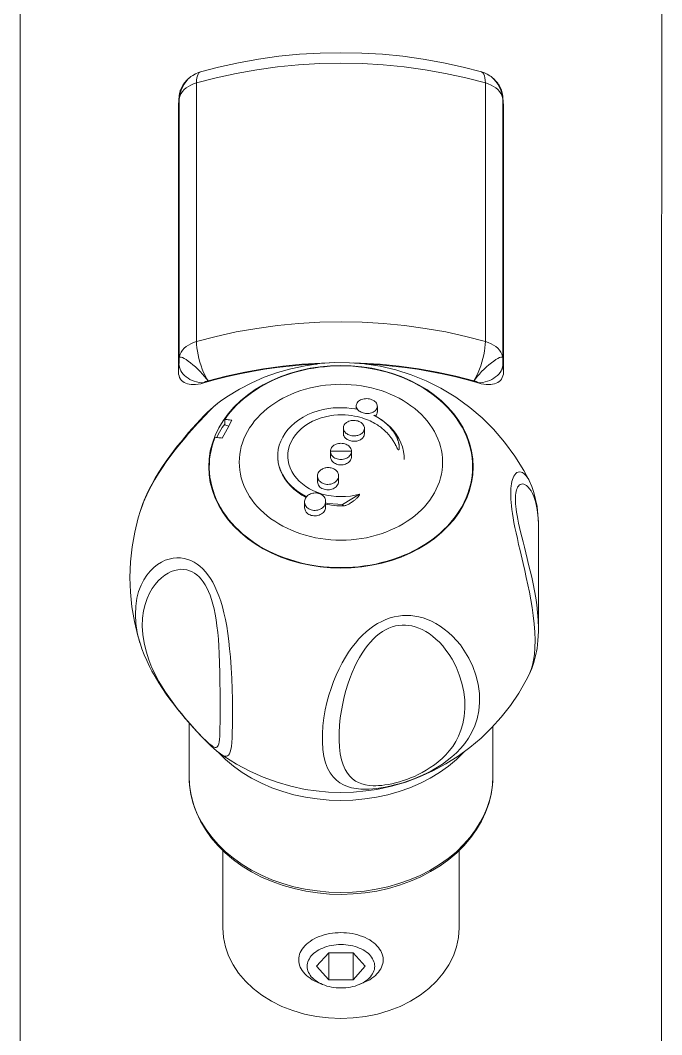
# Model space of a CAD drawing. Header units: centimetres. Extents: x 118932 to 154602, y -32682 to -23521.
# Drawn here: x 129671.84 to 129679.43, y -27678.55 to -27666.54 of the extents above; entities that cross this region are included whole.
import ezdxf

# ---------------------------------------------------------------- set-up
doc = ezdxf.new("R2010")
doc.units = ezdxf.units.CM
doc.header["$LTSCALE"] = 50
doc.header["$MEASUREMENT"] = 0
doc.layers.add('GEN_02_TF_Mobilya', color=7, linetype='Continuous', lineweight=5, true_color=0x745e3d)

# ---------------------------------------------------------------- blocks, each defined once
blk = doc.blocks.new('spor aletleri 3')
at = {"layer": 'GEN_02_TF_Mobilya'}
for p, q in [((0.978, -53.733), (0.979, -53.743)), ((-1.57, -57.994), (-1.57, -57.978)), ((-2.498, -58.225), (-2.5, -58.169)), ((0.619, -58.169), (0.617, -58.224)), ((-0.921, -58.551), (-0.72, -58.429)), ((-2.74, -61.768), (-2.74, -61.138)), ((-0.796, -63.861), (-1.085, -63.861))]:
    blk.add_line(p, q, dxfattribs=at)
at = {"layer": 'GEN_02_TF_Mobilya', "flags": 128}
for points in [[(-4.74, -74.269), (-4.739, -35.954)], [(2.859, -35.954), (2.858, -74.269)], [(-2.722, -53.488), (-2.75, -53.512), (-2.775, -53.541), (-2.798, -53.573), (-2.818, -53.608), (-2.834, -53.644), (-2.847, -53.682), (-2.855, -53.72), (-2.858, -53.757), (-2.855, -53.732), (-2.847, -53.708), (-2.835, -53.684), (-2.819, -53.661), (-2.799, -53.639), (-2.775, -53.619), (-2.748, -53.601), (-2.718, -53.585), (-2.686, -53.571), (-2.651, -53.56), (-2.65, -53.527), (-2.646, -53.499), (-2.641, -53.475), (-2.633, -53.455), (-2.623, -53.44), (-2.611, -53.431), (-2.605, -53.429), (-2.39, -53.372), (-2.156, -53.32), (-1.918, -53.277), (-1.676, -53.244), (-1.433, -53.22), (-1.187, -53.205), (-0.941, -53.201), (-0.695, -53.205), (-0.45, -53.22), (-0.206, -53.244), (0.035, -53.277), (0.274, -53.32), (0.508, -53.372), (0.724, -53.429), (0.759, -53.441), (0.792, -53.456), (0.823, -53.475), (0.837, -53.485), (0.838, -53.485), (0.842, -53.488), (0.849, -53.495), (0.857, -53.501), (0.865, -53.508), (0.873, -53.515), (0.881, -53.522), (0.888, -53.53), (0.896, -53.538), (0.903, -53.546), (0.909, -53.554), (0.916, -53.562), (0.922, -53.57), (0.927, -53.578), (0.933, -53.587), (0.937, -53.595), (0.942, -53.603), (0.946, -53.611), (0.95, -53.619), (0.954, -53.627), (0.957, -53.635), (0.96, -53.643), (0.963, -53.65), (0.965, -53.658), (0.967, -53.665), (0.969, -53.673), (0.971, -53.68), (0.973, -53.687), (0.974, -53.695), (0.975, -53.702), (0.976, -53.708), (0.977, -53.715), (0.977, -53.722), (0.978, -53.728), (0.978, -53.733), (0.984, -53.829), (0.984, -53.839), (0.979, -53.743), (0.978, -53.74), (0.978, -53.739), (0.978, -53.738), (0.978, -53.739), (0.978, -53.74), (0.978, -53.742), (0.978, -53.744), (0.978, -53.747), (0.977, -53.757), (0.977, -56.82), (0.978, -56.86), (0.978, -56.87), (0.978, -56.875), (0.978, -56.879), (0.979, -56.883), (0.977, -56.905), (0.973, -56.926), (0.966, -56.948), (0.956, -56.968), (0.944, -56.988), (0.929, -57.007), (0.912, -57.025), (0.892, -57.041), (0.871, -57.057), (0.848, -57.07), (0.823, -57.082), (0.797, -57.092), (0.769, -57.1), (0.741, -57.107), (0.713, -57.111), (0.684, -57.113), (0.544, -57.073), (0.403, -57.037), (0.259, -57.005), (0.114, -56.976), (-0.033, -56.951), (-0.182, -56.93), (-0.332, -56.913), (-0.483, -56.899), (-0.635, -56.89), (-0.646, -56.889)], [(0.724, -53.429), (0.73, -53.431), (0.742, -53.44), (0.752, -53.455), (0.76, -53.474), (0.765, -53.499), (0.769, -53.527), (0.77, -53.56), (0.537, -53.498), (0.299, -53.446), (0.056, -53.403), (-0.19, -53.369), (-0.439, -53.345), (-0.689, -53.33), (-0.941, -53.326), (-1.192, -53.33), (-1.443, -53.345), (-1.692, -53.369), (-1.938, -53.403), (-2.18, -53.446), (-2.418, -53.498), (-2.651, -53.56), (-2.651, -56.623), (-2.65, -56.658), (-2.646, -56.697), (-2.641, -56.738), (-2.633, -56.78), (-2.623, -56.823), (-2.611, -56.866), (-2.598, -56.908), (-2.583, -56.95), (-2.567, -56.989), (-2.55, -57.025), (-2.532, -57.059), (-2.514, -57.088), (-2.533, -57.062), (-2.555, -57.035), (-2.58, -57.007), (-2.607, -56.978), (-2.635, -56.95), (-2.664, -56.923), (-2.694, -56.897), (-2.722, -56.874), (-2.75, -56.853), (-2.775, -56.836), (-2.798, -56.823), (-2.818, -56.813), (-2.834, -56.809), (-2.847, -56.808), (-2.855, -56.812), (-2.858, -56.82)], [(-2.605, -53.429), (-2.627, -53.436), (-2.663, -53.451), (-2.697, -53.47), (-2.718, -53.485), (-2.718, -53.485), (-2.723, -53.488), (-2.731, -53.495), (-2.739, -53.501), (-2.746, -53.508), (-2.754, -53.515), (-2.762, -53.522), (-2.769, -53.53), (-2.777, -53.538), (-2.784, -53.546), (-2.79, -53.554), (-2.797, -53.562), (-2.803, -53.57), (-2.808, -53.579), (-2.814, -53.587), (-2.818, -53.595), (-2.823, -53.603), (-2.827, -53.611), (-2.831, -53.619), (-2.835, -53.627), (-2.838, -53.635), (-2.841, -53.643), (-2.844, -53.65), (-2.846, -53.658), (-2.848, -53.665), (-2.85, -53.673), (-2.852, -53.68), (-2.854, -53.687), (-2.855, -53.694), (-2.856, -53.701), (-2.857, -53.708), (-2.858, -53.715), (-2.858, -53.722), (-2.859, -53.728), (-2.859, -53.733), (-2.86, -53.743), (-2.865, -53.839)], [(0.841, -53.488), (0.869, -53.513), (0.894, -53.541), (0.917, -53.573), (0.937, -53.608), (0.953, -53.645), (0.966, -53.682), (0.974, -53.72), (0.977, -53.757), (0.974, -53.732), (0.966, -53.708), (0.954, -53.684), (0.938, -53.661), (0.918, -53.639), (0.894, -53.619), (0.867, -53.601), (0.837, -53.585), (0.805, -53.571), (0.77, -53.56), (0.77, -56.623), (0.538, -56.561), (0.3, -56.509), (0.058, -56.466), (-0.189, -56.432), (-0.438, -56.408), (-0.688, -56.393), (-0.94, -56.389), (-1.192, -56.393), (-1.442, -56.408), (-1.691, -56.432), (-1.937, -56.466), (-2.18, -56.509), (-2.418, -56.561), (-2.651, -56.623), (-2.686, -56.634), (-2.718, -56.648), (-2.748, -56.664), (-2.775, -56.682), (-2.799, -56.702), (-2.819, -56.724), (-2.835, -56.747), (-2.847, -56.771), (-2.855, -56.795), (-2.858, -56.82)], [(-1.228, -56.889), (-1.246, -56.89), (-1.398, -56.899), (-1.549, -56.913), (-1.699, -56.93), (-1.848, -56.951), (-1.995, -56.976), (-2.14, -57.005), (-2.284, -57.037), (-2.426, -57.073), (-2.565, -57.113), (-2.6, -57.122), (-2.632, -57.128), (-2.662, -57.131), (-2.689, -57.132), (-2.714, -57.13), (-2.737, -57.127), (-2.758, -57.122), (-2.778, -57.115), (-2.797, -57.107), (-2.814, -57.096), (-2.829, -57.082), (-2.842, -57.067), (-2.852, -57.049), (-2.859, -57.029), (-2.864, -57.009), (-2.865, -56.988), (-2.865, -53.839), (-2.865, -53.829), (-2.859, -53.733)], [(-2.865, -56.988), (-2.86, -56.883), (-2.859, -56.879), (-2.859, -56.875), (-2.859, -56.87), (-2.859, -56.865), (-2.859, -56.854), (-2.858, -56.82), (-2.858, -53.757), (-2.859, -53.744), (-2.859, -53.742), (-2.859, -53.74), (-2.859, -53.739), (-2.859, -53.738), (-2.859, -53.739), (-2.859, -53.74), (-2.86, -53.743)], [(0.984, -53.839), (0.984, -56.988), (0.979, -56.883)], [(-3.18, -60.525), (-3.143, -60.591), (-3.099, -60.664), (-3.055, -60.732), (-3.011, -60.797), (-2.966, -60.859), (-2.922, -60.918), (-2.877, -60.975), (-2.831, -61.031), (-2.785, -61.086), (-2.739, -61.139), (-2.691, -61.193), (-2.644, -61.244), (-2.599, -61.293), (-2.556, -61.337), (-2.517, -61.376), (-2.481, -61.411), (-2.447, -61.442), (-2.415, -61.469), (-2.382, -61.495), (-2.369, -61.504), (-2.369, -61.504), (-2.327, -61.533), (-2.177, -61.628), (-2.021, -61.711), (-1.861, -61.783), (-1.698, -61.842), (-1.533, -61.89), (-1.366, -61.926), (-1.236, -61.945), (-1.089, -61.958), (-0.941, -61.963), (-0.792, -61.958), (-0.645, -61.945), (-0.515, -61.926), (-0.341, -61.888), (-0.172, -61.839), (-0.009, -61.778), (0.149, -61.707), (0.302, -61.625), (0.449, -61.532), (0.588, -61.43), (0.719, -61.318), (0.843, -61.198), (0.959, -61.069), (1.067, -60.931), (1.166, -60.785), (1.255, -60.631), (1.288, -60.567), (1.298, -60.547), (1.314, -60.505), (1.328, -60.455), (1.341, -60.396), (1.351, -60.328), (1.357, -60.25), (1.359, -60.16), (1.356, -60.063), (1.349, -59.966), (1.338, -59.868), (1.325, -59.774), (1.309, -59.681), (1.292, -59.591), (1.274, -59.502), (1.255, -59.416), (1.236, -59.332), (1.218, -59.252), (1.181, -59.098), (1.164, -59.026), (1.149, -58.955), (1.134, -58.889), (1.121, -58.826), (1.109, -58.767), (1.099, -58.712), (1.091, -58.66), (1.084, -58.613), (1.079, -58.568), (1.075, -58.527), (1.072, -58.489), (1.07, -58.454), (1.07, -58.421), (1.07, -58.39), (1.072, -58.361), (1.074, -58.333), (1.078, -58.306), (1.083, -58.281), (1.09, -58.257), (1.098, -58.236), (1.107, -58.216), (1.118, -58.199), (1.13, -58.185), (1.144, -58.175), (1.16, -58.168), (1.176, -58.166), (1.193, -58.168), (1.211, -58.175), (1.229, -58.187), (1.247, -58.205), (1.266, -58.228), (1.284, -58.258), (1.288, -58.267), (1.227, -58.151), (1.119, -57.978), (0.998, -57.812), (0.866, -57.659), (0.732, -57.527), (0.588, -57.405), (0.419, -57.282), (0.241, -57.174), (0.067, -57.088), (-0.108, -57.017), (-0.292, -56.959), (-0.477, -56.915), (-0.66, -56.887), (-0.841, -56.873), (-1.017, -56.872), (-1.191, -56.884), (-1.365, -56.908), (-1.534, -56.944), (-1.694, -56.99), (-1.849, -57.046), (-1.998, -57.111), (-2.144, -57.187), (-2.294, -57.278), (-2.369, -57.329), (-2.369, -57.329)], [(-1.081, -56.876), (-1.171, -56.878), (-1.402, -56.891), (-1.631, -56.913), (-1.857, -56.944), (-2.08, -56.984), (-2.299, -57.032), (-2.513, -57.088), (-2.519, -57.089), (-2.524, -57.091), (-2.53, -57.093), (-2.536, -57.094), (-2.541, -57.096), (-2.546, -57.097), (-2.551, -57.099), (-2.556, -57.102), (-2.559, -57.104), (-2.562, -57.107), (-2.564, -57.109), (-2.565, -57.113), (-2.594, -57.111), (-2.622, -57.107), (-2.651, -57.1), (-2.678, -57.092), (-2.704, -57.082), (-2.729, -57.07), (-2.752, -57.057), (-2.773, -57.041), (-2.793, -57.025), (-2.81, -57.007), (-2.825, -56.988), (-2.837, -56.968), (-2.847, -56.948), (-2.854, -56.926), (-2.858, -56.905), (-2.86, -56.883)], [(0.619, -58.105), (0.617, -58.051), (0.613, -57.998), (0.605, -57.945), (0.594, -57.892), (0.58, -57.839), (0.563, -57.787), (0.543, -57.736), (0.52, -57.685), (0.494, -57.635), (0.465, -57.587), (0.433, -57.539), (0.398, -57.492), (0.361, -57.447), (0.321, -57.403), (0.279, -57.36), (0.234, -57.319), (0.187, -57.279), (0.137, -57.241), (0.086, -57.205), (0.032, -57.171), (-0.024, -57.138), (-0.081, -57.108), (-0.141, -57.079), (-0.201, -57.053), (-0.264, -57.029), (-0.328, -57.006), (-0.393, -56.986), (-0.459, -56.969), (-0.526, -56.953), (-0.593, -56.94), (-0.662, -56.929), (-0.731, -56.921), (-0.801, -56.915), (-0.871, -56.911), (-0.941, -56.91), (-1.005, -56.911), (-1.07, -56.914), (-1.135, -56.92), (-1.199, -56.927), (-1.263, -56.936), (-1.326, -56.947), (-1.388, -56.961), (-1.45, -56.976), (-1.511, -56.993), (-1.571, -57.012), (-1.63, -57.033), (-1.687, -57.056), (-1.744, -57.081), (-1.798, -57.107), (-1.852, -57.135), (-1.904, -57.165), (-1.954, -57.197), (-2.002, -57.23), (-2.049, -57.265), (-2.094, -57.301), (-2.136, -57.338), (-2.177, -57.377), (-2.215, -57.417), (-2.252, -57.458), (-2.286, -57.5), (-2.317, -57.544), (-2.303, -57.545), (-2.289, -57.547), (-2.275, -57.548), (-2.26, -57.55), (-2.246, -57.552), (-2.232, -57.554), (-2.251, -57.588), (-2.27, -57.623)], [(0.984, -56.988), (0.983, -57.009), (0.978, -57.029), (0.971, -57.049), (0.961, -57.067), (0.948, -57.082), (0.933, -57.096), (0.916, -57.107), (0.897, -57.116), (0.877, -57.122), (0.856, -57.127), (0.833, -57.131), (0.808, -57.132), (0.781, -57.131), (0.751, -57.128), (0.719, -57.122), (0.684, -57.113), (0.683, -57.11), (0.681, -57.107), (0.678, -57.104), (0.675, -57.102), (0.67, -57.099), (0.665, -57.098), (0.66, -57.096), (0.655, -57.094), (0.649, -57.093), (0.643, -57.091), (0.638, -57.089), (0.632, -57.088), (0.419, -57.032), (0.2, -56.984), (-0.023, -56.944), (-0.249, -56.914), (-0.478, -56.891), (-0.709, -56.878), (-0.796, -56.876)], [(-3.315, -58.625), (-3.297, -58.572), (-3.27, -58.501), (-3.24, -58.431), (-3.207, -58.363), (-3.178, -58.306), (-3.142, -58.241), (-3.099, -58.17), (-3.056, -58.103), (-3.012, -58.039), (-2.968, -57.978), (-2.924, -57.92), (-2.88, -57.863), (-2.835, -57.808), (-2.79, -57.754), (-2.745, -57.701), (-2.698, -57.649), (-2.652, -57.598), (-2.607, -57.549), (-2.564, -57.504), (-2.524, -57.464), (-2.486, -57.428), (-2.451, -57.395), (-2.417, -57.366), (-2.383, -57.34), (-2.369, -57.329), (-2.38, -57.338), (-2.403, -57.356), (-2.427, -57.377), (-2.453, -57.4), (-2.48, -57.427), (-2.508, -57.455), (-2.538, -57.486), (-2.57, -57.519), (-2.602, -57.553), (-2.635, -57.589), (-2.67, -57.627), (-2.707, -57.669), (-2.745, -57.713), (-2.787, -57.762), (-2.83, -57.813), (-2.874, -57.867), (-2.919, -57.924), (-2.964, -57.984), (-3.01, -58.047), (-3.056, -58.114), (-3.102, -58.184), (-3.147, -58.257), (-3.19, -58.334), (-3.241, -58.437), (-3.286, -58.542), (-3.315, -58.625), (-3.342, -58.711), (-3.383, -58.879), (-3.414, -59.054), (-3.433, -59.233), (-3.44, -59.417), (-3.434, -59.59), (-3.416, -59.764), (-3.387, -59.938), (-3.345, -60.109), (-3.315, -60.208), (-3.298, -60.261), (-3.271, -60.331), (-3.241, -60.4), (-3.209, -60.469), (-3.18, -60.525)], [(-1.689, -57.95), (-1.684, -57.901), (-1.672, -57.851), (-1.654, -57.801), (-1.631, -57.753), (-1.603, -57.707), (-1.569, -57.664), (-1.53, -57.623), (-1.487, -57.584), (-1.439, -57.548), (-1.387, -57.516), (-1.331, -57.488), (-1.272, -57.463), (-1.211, -57.443), (-1.15, -57.427), (-1.09, -57.416), (-1.031, -57.409), (-0.974, -57.406), (-0.92, -57.406), (-0.869, -57.409), (-0.821, -57.414), (-0.777, -57.421), (-0.759, -57.425), (-0.759, -57.383)], [(-0.534, -57.505), (-0.527, -57.499), (-0.521, -57.49), (-0.515, -57.48), (-0.512, -57.47), (-0.51, -57.46), (-0.509, -57.454), (-0.509, -57.39)], [(-2.317, -57.544), (-2.317, -57.608), (-2.27, -57.623), (-2.289, -57.658), (-2.308, -57.694), (-2.327, -57.73), (-2.346, -57.766), (-2.361, -57.764), (-2.375, -57.762), (-2.389, -57.761), (-2.404, -57.759), (-2.418, -57.757), (-2.432, -57.756), (-2.451, -57.807), (-2.467, -57.859), (-2.479, -57.911), (-2.489, -57.964), (-2.496, -58.016), (-2.499, -58.07), (-2.5, -58.105), (-2.5, -58.123), (-2.497, -58.176), (-2.492, -58.229), (-2.483, -58.281), (-2.471, -58.334), (-2.456, -58.386), (-2.439, -58.437), (-2.418, -58.488), (-2.394, -58.537), (-2.368, -58.587), (-2.338, -58.635), (-2.306, -58.682), (-2.272, -58.728), (-2.234, -58.772), (-2.194, -58.816), (-2.152, -58.858), (-2.107, -58.898), (-2.06, -58.937), (-2.01, -58.974), (-1.959, -59.01), (-1.905, -59.044), (-1.85, -59.076), (-1.793, -59.106), (-1.734, -59.134), (-1.673, -59.16), (-1.611, -59.184), (-1.548, -59.205), (-1.484, -59.225), (-1.418, -59.242), (-1.352, -59.257), (-1.284, -59.27), (-1.216, -59.281), (-1.148, -59.289), (-1.079, -59.295), (-1.01, -59.298), (-0.941, -59.3), (-0.871, -59.298), (-0.801, -59.295), (-0.731, -59.289), (-0.662, -59.28), (-0.594, -59.27), (-0.526, -59.257), (-0.459, -59.241), (-0.393, -59.224), (-0.328, -59.204), (-0.264, -59.181), (-0.202, -59.157), (-0.141, -59.131), (-0.081, -59.102), (-0.024, -59.072), (0.032, -59.039), (0.086, -59.005), (0.137, -58.969), (0.187, -58.931), (0.234, -58.891), (0.279, -58.85), (0.321, -58.807), (0.361, -58.763), (0.398, -58.718), (0.433, -58.671), (0.465, -58.623), (0.494, -58.575), (0.52, -58.525), (0.543, -58.474), (0.563, -58.423), (0.58, -58.371), (0.594, -58.318), (0.605, -58.265), (0.613, -58.212), (0.617, -58.159), (0.619, -58.105)], [(-0.191, -58.018), (-0.192, -57.977), (-0.2, -57.924), (-0.213, -57.871), (-0.231, -57.82), (-0.256, -57.77), (-0.285, -57.721), (-0.32, -57.675), (-0.359, -57.632), (-0.403, -57.592), (-0.452, -57.555), (-0.504, -57.521), (-0.551, -57.496), (-0.548, -57.497), (-0.524, -57.51), (-0.502, -57.522), (-0.482, -57.535), (-0.463, -57.548), (-0.446, -57.56), (-0.43, -57.572), (-0.415, -57.584), (-0.401, -57.596), (-0.389, -57.608), (-0.377, -57.619), (-0.367, -57.63), (-0.357, -57.64), (-0.348, -57.651), (-0.34, -57.661), (-0.332, -57.67), (-0.325, -57.68), (-0.319, -57.689), (-0.313, -57.697), (-0.307, -57.706), (-0.302, -57.714), (-0.297, -57.722), (-0.293, -57.729), (-0.289, -57.737), (-0.286, -57.744), (-0.282, -57.751), (-0.279, -57.757), (-0.276, -57.764), (-0.273, -57.77), (-0.271, -57.776), (-0.269, -57.782), (-0.267, -57.788), (-0.265, -57.793), (-0.263, -57.798), (-0.261, -57.803), (-0.26, -57.808), (-0.259, -57.812), (-0.258, -57.817), (-0.257, -57.821), (-0.256, -57.825), (-0.255, -57.829), (-0.254, -57.832), (-0.253, -57.836), (-0.253, -57.839), (-0.252, -57.842), (-0.252, -57.845), (-0.251, -57.848), (-0.251, -57.851), (-0.25, -57.853), (-0.25, -57.856), (-0.25, -57.858), (-0.25, -57.861), (-0.25, -57.863), (-0.249, -57.865), (-0.249, -57.867), (-0.249, -57.869), (-0.249, -57.871), (-0.249, -57.873), (-0.249, -57.875), (-0.249, -57.877), (-0.249, -57.879), (-0.249, -57.881), (-0.249, -57.883), (-0.249, -57.884), (-0.249, -57.886), (-0.249, -57.888), (-0.25, -57.889), (-0.25, -57.891), (-0.25, -57.892), (-0.25, -57.894), (-0.25, -57.895), (-0.251, -57.896), (-0.251, -57.897), (-0.251, -57.898), (-0.252, -57.899), (-0.252, -57.9), (-0.252, -57.901), (-0.253, -57.902), (-0.253, -57.903), (-0.254, -57.904), (-0.254, -57.904), (-0.255, -57.905), (-0.256, -57.906), (-0.257, -57.906), (-0.258, -57.906), (-0.259, -57.906), (-0.26, -57.905), (-0.261, -57.905), (-0.262, -57.904), (-0.262, -57.903), (-0.263, -57.902), (-0.264, -57.901), (-0.265, -57.9), (-0.266, -57.899), (-0.266, -57.898), (-0.267, -57.897), (-0.268, -57.896), (-0.269, -57.895), (-0.269, -57.893), (-0.27, -57.892), (-0.271, -57.891), (-0.272, -57.889), (-0.272, -57.888), (-0.273, -57.887), (-0.274, -57.885), (-0.275, -57.883), (-0.277, -57.88), (-0.278, -57.877), (-0.287, -57.859), (-0.291, -57.853), (-0.293, -57.848), (-0.296, -57.843), (-0.299, -57.837), (-0.302, -57.831), (-0.304, -57.828), (-0.305, -57.825), (-0.307, -57.822), (-0.309, -57.819), (-0.311, -57.815), (-0.313, -57.812), (-0.315, -57.808), (-0.317, -57.805), (-0.32, -57.801), (-0.322, -57.797), (-0.325, -57.793), (-0.327, -57.789), (-0.33, -57.785), (-0.333, -57.78), (-0.336, -57.776), (-0.339, -57.772), (-0.342, -57.767), (-0.345, -57.762), (-0.349, -57.758), (-0.353, -57.753), (-0.357, -57.748), (-0.361, -57.742), (-0.365, -57.737), (-0.37, -57.732), (-0.375, -57.726), (-0.38, -57.72), (-0.385, -57.714), (-0.391, -57.707), (-0.398, -57.701), (-0.404, -57.694), (-0.412, -57.686), (-0.42, -57.679), (-0.428, -57.671), (-0.437, -57.663), (-0.447, -57.655), (-0.458, -57.647), (-0.469, -57.638), (-0.481, -57.629), (-0.494, -57.62), (-0.508, -57.61), (-0.523, -57.601), (-0.539, -57.591), (-0.557, -57.582), (-0.575, -57.572), (-0.595, -57.563), (-0.616, -57.554), (-0.638, -57.545), (-0.662, -57.536), (-0.688, -57.527), (-0.716, -57.519), (-0.747, -57.511), (-0.779, -57.505), (-0.814, -57.499), (-0.851, -57.495), (-0.89, -57.492), (-0.933, -57.491), (-0.977, -57.492), (-1.024, -57.496), (-1.073, -57.503), (-1.124, -57.513), (-1.175, -57.527), (-1.227, -57.545), (-1.277, -57.567), (-1.325, -57.593), (-1.37, -57.622), (-1.411, -57.655), (-1.448, -57.69), (-1.48, -57.728), (-1.508, -57.767), (-1.531, -57.809), (-1.549, -57.852), (-1.562, -57.895), (-1.569, -57.94), (-1.57, -57.985), (-1.57, -57.994), (-1.567, -58.03), (-1.557, -58.074), (-1.543, -58.118), (-1.523, -58.16), (-1.498, -58.2), (-1.469, -58.239), (-1.434, -58.276), (-1.397, -58.309), (-1.357, -58.339), (-1.313, -58.366), (-1.266, -58.39), (-1.216, -58.41), (-1.164, -58.428), (-1.11, -58.441), (-1.055, -58.451), (-0.999, -58.457), (-0.942, -58.459), (-0.886, -58.457), (-0.829, -58.452), (-0.774, -58.442), (-0.72, -58.429), (-0.719, -58.431), (-0.719, -58.433), (-0.72, -58.436), (-0.721, -58.44), (-0.723, -58.443), (-0.725, -58.447), (-0.728, -58.451), (-0.732, -58.456), (-0.735, -58.46), (-0.739, -58.464), (-0.744, -58.469), (-0.749, -58.474), (-0.754, -58.478), (-0.759, -58.483), (-0.765, -58.488), (-0.771, -58.494), (-0.777, -58.499), (-0.784, -58.505), (-0.791, -58.51), (-0.799, -58.516), (-0.807, -58.522), (-0.816, -58.528), (-0.826, -58.534), (-0.836, -58.541), (-0.846, -58.547), (-0.857, -58.552), (-0.866, -58.557), (-0.876, -58.56), (-0.884, -58.563), (-0.892, -58.565), (-0.899, -58.566), (-0.902, -58.567), (-0.905, -58.567), (-0.911, -58.566), (-0.915, -58.564), (-0.918, -58.562), (-0.92, -58.559), (-0.921, -58.555), (-0.921, -58.551), (-0.979, -58.55), (-1.037, -58.546), (-1.094, -58.539), (-1.122, -58.533)], [(-2.411, -57.758), (-2.395, -57.723), (-2.346, -57.64), (-2.317, -57.599)], [(-0.912, -57.646), (-0.912, -57.711), (-0.912, -57.713), (-0.911, -57.723), (-0.909, -57.733), (-0.904, -57.743), (-0.899, -57.753), (-0.892, -57.761), (-0.884, -57.769), (-0.876, -57.776), (-0.866, -57.782), (-0.856, -57.788), (-0.846, -57.792), (-0.835, -57.796), (-0.823, -57.8), (-0.811, -57.802), (-0.799, -57.803), (-0.787, -57.804), (-0.775, -57.804), (-0.763, -57.802), (-0.752, -57.801), (-0.741, -57.798), (-0.73, -57.794), (-0.72, -57.79), (-0.71, -57.785), (-0.701, -57.78), (-0.692, -57.773), (-0.684, -57.766), (-0.677, -57.757), (-0.672, -57.748), (-0.667, -57.738), (-0.664, -57.728), (-0.663, -57.717), (-0.663, -57.714), (-0.663, -57.65)], [(-1.347, -58.459), (-1.359, -58.453), (-1.406, -58.427), (-1.45, -58.398), (-1.491, -58.367), (-1.529, -58.333), (-1.568, -58.291), (-1.602, -58.247), (-1.631, -58.201), (-1.654, -58.153), (-1.672, -58.104), (-1.683, -58.054), (-1.689, -58.003), (-1.689, -57.95), (-1.69, -57.978), (-1.689, -58.008), (-1.683, -58.058), (-1.672, -58.107), (-1.655, -58.155), (-1.633, -58.202), (-1.606, -58.248), (-1.575, -58.291), (-1.538, -58.333), (-1.497, -58.371), (-1.452, -58.407), (-1.403, -58.44), (-1.354, -58.468)], [(-2.505, -58.137), (-2.503, -58.078), (-2.498, -58.047)], [(0.617, -58.042), (0.619, -58.054), (0.622, -58.083), (0.624, -58.112), (0.625, -58.127)], [(-1.219, -58.216), (-1.219, -58.28), (-1.218, -58.289), (-1.216, -58.301), (-1.212, -58.313), (-1.206, -58.324), (-1.198, -58.335), (-1.189, -58.345), (-1.178, -58.353), (-1.166, -58.361), (-1.153, -58.367), (-1.139, -58.372), (-1.124, -58.376), (-1.109, -58.378), (-1.094, -58.379), (-1.078, -58.378), (-1.063, -58.375), (-1.048, -58.371), (-1.034, -58.366), (-1.021, -58.359), (-1.009, -58.351), (-0.998, -58.342), (-0.989, -58.332), (-0.981, -58.321), (-0.975, -58.309), (-0.971, -58.297), (-0.969, -58.286), (-0.969, -58.277), (-0.969, -58.212)], [(1.288, -60.567), (1.288, -60.567), (1.292, -60.559), (1.321, -60.494), (1.345, -60.422), (1.366, -60.343), (1.382, -60.256), (1.393, -60.161), (1.398, -60.058), (1.399, -60.018), (1.399, -60.017), (1.396, -59.921), (1.389, -59.831), (1.379, -59.742), (1.367, -59.656), (1.352, -59.573), (1.336, -59.491), (1.319, -59.412), (1.301, -59.336), (1.283, -59.262), (1.266, -59.191), (1.249, -59.123), (1.232, -59.057), (1.216, -58.994), (1.201, -58.934), (1.187, -58.877), (1.174, -58.823), (1.163, -58.773), (1.154, -58.727), (1.146, -58.684), (1.139, -58.644), (1.134, -58.608), (1.13, -58.574), (1.128, -58.543), (1.126, -58.514), (1.126, -58.488), (1.126, -58.464), (1.128, -58.441), (1.13, -58.419), (1.134, -58.399), (1.139, -58.38), (1.145, -58.362), (1.152, -58.347), (1.161, -58.334), (1.172, -58.323), (1.183, -58.315), (1.197, -58.31), (1.211, -58.309), (1.226, -58.311), (1.243, -58.318), (1.259, -58.329), (1.276, -58.345), (1.294, -58.365), (1.311, -58.391), (1.328, -58.422), (1.344, -58.459), (1.359, -58.503), (1.372, -58.553), (1.384, -58.612), (1.392, -58.679), (1.398, -58.757), (1.399, -58.816), (1.398, -58.776), (1.393, -58.672), (1.382, -58.577), (1.366, -58.491), (1.345, -58.412), (1.321, -58.34), (1.292, -58.275), (1.288, -58.267), (1.288, -58.267)], [(-1.122, -58.515), (-1.122, -58.58), (-1.122, -58.586), (-1.124, -58.598), (-1.127, -58.611), (-1.133, -58.623), (-1.14, -58.635), (-1.149, -58.646), (-1.16, -58.655), (-1.172, -58.664), (-1.185, -58.672), (-1.2, -58.678), (-1.215, -58.683), (-1.231, -58.685), (-1.247, -58.687), (-1.262, -58.686), (-1.277, -58.684), (-1.293, -58.681), (-1.307, -58.675), (-1.32, -58.669), (-1.333, -58.661), (-1.343, -58.651), (-1.353, -58.641), (-1.36, -58.629), (-1.366, -58.617), (-1.37, -58.604), (-1.371, -58.592), (-1.372, -58.586), (-1.372, -58.522), (-1.371, -58.527), (-1.37, -58.54), (-1.366, -58.553), (-1.36, -58.565), (-1.352, -58.576), (-1.343, -58.587), (-1.332, -58.596), (-1.32, -58.604), (-1.307, -58.611), (-1.293, -58.616), (-1.278, -58.62), (-1.262, -58.622), (-1.247, -58.622), (-1.231, -58.621), (-1.215, -58.618), (-1.2, -58.613), (-1.186, -58.607), (-1.172, -58.6), (-1.16, -58.591), (-1.149, -58.581), (-1.14, -58.57), (-1.133, -58.558), (-1.127, -58.545), (-1.123, -58.532), (-1.122, -58.52), (-1.122, -58.515), (-1.122, -58.507), (-1.124, -58.495), (-1.128, -58.483), (-1.133, -58.472), (-1.14, -58.462), (-1.148, -58.452), (-1.157, -58.444), (-1.167, -58.436), (-1.179, -58.429), (-1.191, -58.424), (-1.205, -58.42), (-1.218, -58.417), (-1.232, -58.415), (-1.247, -58.415), (-1.261, -58.416), (-1.275, -58.418), (-1.288, -58.422), (-1.301, -58.426), (-1.313, -58.432), (-1.324, -58.439), (-1.335, -58.447), (-1.344, -58.456), (-1.352, -58.466), (-1.359, -58.477), (-1.365, -58.489), (-1.369, -58.501), (-1.371, -58.514), (-1.372, -58.522)], [(-1.122, -58.549), (-1.115, -58.55), (-1.052, -58.56), (-0.988, -58.566), (-0.924, -58.567), (-0.902, -58.567)], [(1.399, -58.816), (1.399, -58.818), (1.399, -60.015)], [(-3.315, -60.208), (-3.325, -60.178), (-3.353, -60.069), (-3.37, -59.96), (-3.376, -59.855), (-3.372, -59.755), (-3.358, -59.663), (-3.337, -59.581), (-3.309, -59.509), (-3.277, -59.445), (-3.24, -59.389), (-3.2, -59.34), (-3.157, -59.298), (-3.113, -59.263), (-3.068, -59.235), (-3.022, -59.213), (-2.976, -59.198), (-2.93, -59.188), (-2.884, -59.183), (-2.84, -59.185), (-2.797, -59.191), (-2.756, -59.202), (-2.717, -59.217), (-2.68, -59.235), (-2.645, -59.258), (-2.611, -59.284), (-2.578, -59.314), (-2.547, -59.348), (-2.516, -59.386), (-2.487, -59.428), (-2.46, -59.474), (-2.434, -59.524), (-2.41, -59.577), (-2.387, -59.635), (-2.365, -59.698), (-2.345, -59.765), (-2.326, -59.837), (-2.31, -59.914), (-2.294, -59.995), (-2.281, -60.08), (-2.269, -60.17), (-2.259, -60.262), (-2.25, -60.358), (-2.241, -60.487), (-2.234, -60.614), (-2.23, -60.739), (-2.227, -60.859), (-2.226, -60.975), (-2.225, -61.08), (-2.226, -61.172), (-2.228, -61.25), (-2.23, -61.316), (-2.234, -61.371), (-2.239, -61.417), (-2.245, -61.454), (-2.252, -61.483), (-2.261, -61.504), (-2.271, -61.52), (-2.283, -61.529), (-2.296, -61.534), (-2.31, -61.533), (-2.327, -61.528), (-2.345, -61.52), (-2.364, -61.508)], [(0.859, -61.768), (0.857, -61.832), (0.85, -61.902), (0.838, -61.977), (0.819, -62.057), (0.792, -62.141), (0.756, -62.228), (0.71, -62.316), (0.655, -62.405), (0.589, -62.494), (0.513, -62.581), (0.427, -62.664), (0.331, -62.744), (0.226, -62.817), (0.114, -62.885), (-0.004, -62.945), (-0.127, -62.998), (-0.255, -63.042), (-0.387, -63.08), (-0.523, -63.109), (-0.662, -63.13), (-0.802, -63.142), (-0.943, -63.146), (-1.084, -63.142), (-1.224, -63.129), (-1.363, -63.108), (-1.498, -63.079), (-1.63, -63.041), (-1.758, -62.996), (-1.881, -62.943), (-1.999, -62.883), (-2.111, -62.815), (-2.215, -62.741), (-2.311, -62.662), (-2.397, -62.578), (-2.472, -62.491), (-2.538, -62.403), (-2.593, -62.314), (-2.638, -62.226), (-2.674, -62.139), (-2.7, -62.056), (-2.719, -61.976), (-2.732, -61.901), (-2.738, -61.831), (-2.74, -61.768), (-2.735, -61.877), (-2.718, -61.986), (-2.691, -62.093), (-2.653, -62.199), (-2.605, -62.303), (-2.546, -62.403), (-2.477, -62.499), (-2.398, -62.591), (-2.311, -62.678), (-2.214, -62.759), (-2.11, -62.834), (-1.999, -62.903), (-1.88, -62.964), (-1.756, -63.018), (-1.627, -63.064), (-1.494, -63.102), (-1.358, -63.132), (-1.219, -63.153), (-1.078, -63.166), (-0.936, -63.17), (-0.795, -63.165), (-0.654, -63.152), (-0.516, -63.13), (-0.379, -63.1), (-0.247, -63.062), (-0.118, -63.015), (0.005, -62.961), (0.122, -62.9), (0.233, -62.831), (0.337, -62.756), (0.432, -62.676), (0.519, -62.589), (0.597, -62.498), (0.665, -62.402), (0.724, -62.302), (0.772, -62.199), (0.81, -62.093), (0.837, -61.986), (0.854, -61.877), (0.859, -61.768), (0.859, -61.18)], [(-2.409, -61.474), (-2.397, -61.487), (-2.309, -61.573), (-2.213, -61.652), (-2.11, -61.726), (-1.999, -61.793), (-1.881, -61.853), (-1.758, -61.906), (-1.629, -61.951), (-1.497, -61.989), (-1.361, -62.018), (-1.222, -62.039), (-1.082, -62.052), (-0.941, -62.056), (-0.799, -62.052), (-0.659, -62.039), (-0.52, -62.018), (-0.384, -61.989), (-0.252, -61.951), (-0.123, -61.906), (0, -61.853), (0.117, -61.793), (0.228, -61.726), (0.332, -61.652), (0.428, -61.573), (0.516, -61.487), (0.528, -61.473)], [(-2.34, -62.649), (-2.34, -63.567), (-2.333, -63.679), (-2.31, -63.79), (-2.272, -63.898), (-2.219, -64.003), (-2.153, -64.103), (-2.073, -64.197), (-1.981, -64.285), (-1.877, -64.364), (-1.763, -64.435), (-1.64, -64.496), (-1.51, -64.547), (-1.373, -64.587), (-1.232, -64.616), (-1.087, -64.633), (-0.941, -64.639), (-0.794, -64.633), (-0.65, -64.616), (-0.508, -64.587), (-0.371, -64.547), (-0.241, -64.496), (-0.118, -64.435), (-0.004, -64.364), (0.1, -64.285), (0.192, -64.197), (0.272, -64.103), (0.338, -64.003), (0.391, -63.899), (0.428, -63.79), (0.451, -63.679), (0.459, -63.567), (0.459, -62.649)], [(-0.723, -64.237), (-0.669, -64.214), (-0.652, -64.207), (-0.625, -64.194), (-0.599, -64.18), (-0.575, -64.164), (-0.553, -64.148), (-0.532, -64.13), (-0.514, -64.112), (-0.497, -64.093), (-0.482, -64.073), (-0.47, -64.052), (-0.459, -64.031), (-0.451, -64.01), (-0.445, -63.989), (-0.442, -63.967), (-0.441, -63.945), (-0.442, -63.923), (-0.445, -63.901), (-0.451, -63.879), (-0.459, -63.858), (-0.47, -63.837), (-0.482, -63.817), (-0.497, -63.797), (-0.514, -63.778), (-0.532, -63.76), (-0.553, -63.742), (-0.575, -63.726), (-0.599, -63.71), (-0.625, -63.696), (-0.652, -63.682), (-0.681, -63.67), (-0.711, -63.66), (-0.741, -63.65), (-0.773, -63.642), (-0.806, -63.635), (-0.839, -63.63), (-0.873, -63.626), (-0.906, -63.624), (-0.941, -63.623), (-0.975, -63.624), (-1.009, -63.626), (-1.042, -63.63), (-1.075, -63.635), (-1.108, -63.642), (-1.14, -63.65), (-1.171, -63.66), (-1.2, -63.67), (-1.229, -63.682), (-1.256, -63.696), (-1.282, -63.71), (-1.306, -63.726), (-1.328, -63.742), (-1.349, -63.76), (-1.368, -63.778), (-1.384, -63.797), (-1.399, -63.817), (-1.412, -63.837), (-1.422, -63.858), (-1.43, -63.879), (-1.436, -63.901), (-1.439, -63.923), (-1.44, -63.945), (-1.439, -63.967), (-1.436, -63.989), (-1.43, -64.01), (-1.422, -64.031), (-1.412, -64.052), (-1.399, -64.073), (-1.384, -64.093), (-1.368, -64.112), (-1.349, -64.13), (-1.328, -64.148), (-1.306, -64.164), (-1.282, -64.18), (-1.256, -64.194), (-1.229, -64.207), (-1.213, -64.214), (-1.158, -64.237), (-1.132, -64.247), (-1.107, -64.255), (-1.08, -64.262), (-1.053, -64.268), (-1.026, -64.273), (-0.998, -64.276), (-0.969, -64.278), (-0.941, -64.278), (-0.912, -64.278), (-0.884, -64.276), (-0.856, -64.273), (-0.828, -64.268), (-0.801, -64.262), (-0.774, -64.255), (-0.749, -64.247), (-0.723, -64.237), (-0.701, -64.227), (-0.679, -64.216), (-0.658, -64.203), (-0.638, -64.19), (-0.62, -64.175), (-0.604, -64.16), (-0.59, -64.145), (-0.577, -64.128), (-0.566, -64.111), (-0.557, -64.094), (-0.55, -64.076), (-0.545, -64.058), (-0.542, -64.04), (-0.541, -64.021), (-0.542, -64.003), (-0.545, -63.985), (-0.55, -63.967), (-0.557, -63.949), (-0.566, -63.932), (-0.577, -63.915), (-0.59, -63.898), (-0.604, -63.882), (-0.62, -63.867), (-0.638, -63.853), (-0.658, -63.84), (-0.679, -63.827), (-0.701, -63.816), (-0.724, -63.805), (-0.749, -63.796), (-0.774, -63.788), (-0.801, -63.781), (-0.828, -63.775), (-0.856, -63.77), (-0.884, -63.767), (-0.912, -63.765), (-0.941, -63.764), (-0.969, -63.765), (-0.998, -63.767), (-1.026, -63.77), (-1.053, -63.775), (-1.08, -63.781), (-1.107, -63.788), (-1.132, -63.796), (-1.157, -63.805), (-1.18, -63.816), (-1.202, -63.827), (-1.223, -63.84), (-1.243, -63.853), (-1.261, -63.867), (-1.277, -63.882), (-1.292, -63.898), (-1.304, -63.915), (-1.315, -63.932), (-1.324, -63.949), (-1.331, -63.967), (-1.336, -63.985), (-1.339, -64.003), (-1.34, -64.021), (-1.339, -64.04), (-1.336, -64.058), (-1.331, -64.076), (-1.324, -64.094), (-1.315, -64.111), (-1.304, -64.128), (-1.292, -64.145), (-1.277, -64.16), (-1.261, -64.175), (-1.243, -64.19), (-1.223, -64.203), (-1.202, -64.216), (-1.18, -64.227), (-1.158, -64.237)], [(-0.796, -64.182), (-0.796, -63.861), (-0.652, -64.021), (-0.796, -64.182), (-1.085, -64.182), (-1.085, -63.861), (-1.229, -64.021), (-1.085, -64.182)]]:
    blk.add_lwpolyline(points, dxfattribs=at)
for points in [[(0.77, -56.623), (0.805, -56.634), (0.837, -56.648), (0.867, -56.664), (0.894, -56.682), (0.918, -56.702), (0.938, -56.724), (0.954, -56.747), (0.966, -56.771), (0.974, -56.795), (0.977, -56.82), (0.974, -56.812), (0.966, -56.808), (0.953, -56.809), (0.937, -56.813), (0.917, -56.823), (0.894, -56.836), (0.869, -56.853), (0.841, -56.874), (0.813, -56.897), (0.783, -56.923), (0.754, -56.95), (0.726, -56.978), (0.699, -57.007), (0.674, -57.035), (0.652, -57.062), (0.633, -57.088), (0.651, -57.059), (0.669, -57.025), (0.686, -56.989), (0.702, -56.95), (0.717, -56.908), (0.73, -56.866), (0.742, -56.823), (0.752, -56.78), (0.76, -56.738), (0.765, -56.697), (0.769, -56.659)], [(0.621, -58.199), (0.626, -58.105), (0.621, -58.011), (0.607, -57.917), (0.583, -57.825), (0.549, -57.734), (0.507, -57.646), (0.455, -57.56), (0.395, -57.478), (0.327, -57.4), (0.251, -57.326), (0.167, -57.256), (0.077, -57.192), (-0.02, -57.134), (-0.122, -57.082), (-0.229, -57.036), (-0.341, -56.996), (-0.456, -56.964), (-0.575, -56.938), (-0.695, -56.92), (-0.818, -56.909), (-0.941, -56.905), (-1.063, -56.909), (-1.186, -56.92), (-1.306, -56.938), (-1.425, -56.964), (-1.54, -56.996), (-1.652, -57.036), (-1.759, -57.082), (-1.861, -57.134), (-1.958, -57.192), (-2.048, -57.256), (-2.132, -57.326), (-2.208, -57.4), (-2.276, -57.478), (-2.336, -57.56), (-2.388, -57.646), (-2.43, -57.734), (-2.464, -57.825), (-2.488, -57.917), (-2.502, -58.011), (-2.507, -58.105), (-2.502, -58.199), (-2.488, -58.293), (-2.464, -58.385), (-2.43, -58.476), (-2.388, -58.564), (-2.336, -58.65), (-2.276, -58.732), (-2.208, -58.81), (-2.132, -58.884), (-2.048, -58.954), (-1.958, -59.017), (-1.861, -59.076), (-1.759, -59.128), (-1.652, -59.174), (-1.54, -59.214), (-1.425, -59.246), (-1.306, -59.272), (-1.186, -59.29), (-1.063, -59.301), (-0.941, -59.305), (-0.818, -59.301), (-0.695, -59.29), (-0.575, -59.272), (-0.456, -59.246), (-0.341, -59.214), (-0.229, -59.174), (-0.122, -59.128), (-0.02, -59.076), (0.077, -59.018), (0.167, -58.954), (0.251, -58.884), (0.327, -58.81), (0.395, -58.732), (0.455, -58.65), (0.507, -58.564), (0.549, -58.476), (0.583, -58.385), (0.607, -58.293)], [(-0.941, -57.128), (-1.002, -57.13), (-1.062, -57.133), (-1.123, -57.139), (-1.183, -57.147), (-1.242, -57.158), (-1.301, -57.171), (-1.359, -57.186), (-1.416, -57.203), (-1.471, -57.223), (-1.525, -57.244), (-1.578, -57.268), (-1.629, -57.294), (-1.678, -57.321), (-1.725, -57.351), (-1.771, -57.382), (-1.814, -57.415), (-1.855, -57.45), (-1.893, -57.486), (-1.929, -57.524), (-1.963, -57.563), (-1.994, -57.603), (-2.022, -57.645), (-2.048, -57.687), (-2.07, -57.731), (-2.09, -57.775), (-2.107, -57.82), (-2.121, -57.865), (-2.131, -57.911), (-2.139, -57.958), (-2.144, -58.004), (-2.145, -58.051), (-2.144, -58.098), (-2.139, -58.145), (-2.131, -58.191), (-2.121, -58.237), (-2.107, -58.282), (-2.09, -58.327), (-2.07, -58.372), (-2.048, -58.415), (-2.022, -58.458), (-1.994, -58.499), (-1.963, -58.539), (-1.929, -58.578), (-1.893, -58.616), (-1.855, -58.652), (-1.814, -58.687), (-1.771, -58.72), (-1.725, -58.751), (-1.678, -58.781), (-1.629, -58.809), (-1.578, -58.834), (-1.525, -58.858), (-1.471, -58.88), (-1.416, -58.899), (-1.359, -58.917), (-1.301, -58.932), (-1.242, -58.945), (-1.183, -58.955), (-1.123, -58.963), (-1.062, -58.969), (-1.002, -58.973), (-0.941, -58.974), (-0.88, -58.973), (-0.819, -58.969), (-0.758, -58.963), (-0.698, -58.955), (-0.639, -58.945), (-0.58, -58.932), (-0.522, -58.917), (-0.465, -58.899), (-0.41, -58.88), (-0.356, -58.858), (-0.303, -58.834), (-0.252, -58.809), (-0.203, -58.781), (-0.156, -58.751), (-0.111, -58.72), (-0.067, -58.687), (-0.026, -58.652), (0.012, -58.616), (0.048, -58.578), (0.082, -58.539), (0.113, -58.499), (0.141, -58.458), (0.167, -58.415), (0.189, -58.372), (0.209, -58.327), (0.226, -58.282), (0.239, -58.237), (0.25, -58.191), (0.258, -58.145), (0.263, -58.098), (0.264, -58.051), (0.263, -58.004), (0.258, -57.958), (0.25, -57.911), (0.239, -57.865), (0.226, -57.82), (0.209, -57.775), (0.189, -57.731), (0.167, -57.687), (0.141, -57.645), (0.113, -57.603), (0.082, -57.563), (0.048, -57.524), (0.012, -57.486), (-0.026, -57.45), (-0.067, -57.415), (-0.111, -57.382), (-0.156, -57.351), (-0.203, -57.321), (-0.252, -57.294), (-0.303, -57.268), (-0.356, -57.244), (-0.41, -57.223), (-0.465, -57.203), (-0.522, -57.186), (-0.58, -57.171), (-0.639, -57.158), (-0.698, -57.147), (-0.758, -57.139), (-0.819, -57.133), (-0.88, -57.13)], [(-0.748, -57.42), (-0.741, -57.429), (-0.733, -57.437), (-0.724, -57.445), (-0.714, -57.452), (-0.702, -57.458), (-0.69, -57.464), (-0.676, -57.468), (-0.663, -57.471), (-0.649, -57.473), (-0.634, -57.474), (-0.62, -57.474), (-0.606, -57.473), (-0.593, -57.47), (-0.58, -57.467), (-0.568, -57.462), (-0.557, -57.457), (-0.547, -57.451), (-0.537, -57.444), (-0.529, -57.436), (-0.522, -57.427), (-0.516, -57.417), (-0.512, -57.407), (-0.51, -57.396), (-0.509, -57.39), (-0.51, -57.385), (-0.511, -57.374), (-0.515, -57.363), (-0.521, -57.352), (-0.529, -57.342), (-0.538, -57.333), (-0.549, -57.325), (-0.561, -57.317), (-0.574, -57.311), (-0.589, -57.306), (-0.603, -57.302), (-0.619, -57.3), (-0.634, -57.298), (-0.65, -57.299), (-0.666, -57.3), (-0.681, -57.304), (-0.695, -57.308), (-0.709, -57.314), (-0.721, -57.321), (-0.732, -57.329), (-0.741, -57.338), (-0.749, -57.347), (-0.754, -57.358), (-0.758, -57.368), (-0.759, -57.379), (-0.759, -57.383), (-0.759, -57.39), (-0.757, -57.4), (-0.753, -57.41)], [(-0.787, -57.739), (-0.775, -57.739), (-0.763, -57.738), (-0.752, -57.736), (-0.741, -57.734), (-0.731, -57.731), (-0.721, -57.727), (-0.712, -57.722), (-0.703, -57.716), (-0.694, -57.71), (-0.686, -57.703), (-0.678, -57.694), (-0.672, -57.685), (-0.667, -57.674), (-0.664, -57.664), (-0.663, -57.652), (-0.663, -57.65), (-0.663, -57.641), (-0.666, -57.63), (-0.67, -57.619), (-0.676, -57.609), (-0.683, -57.599), (-0.693, -57.59), (-0.703, -57.582), (-0.715, -57.574), (-0.728, -57.568), (-0.742, -57.563), (-0.757, -57.56), (-0.772, -57.558), (-0.787, -57.557), (-0.803, -57.557), (-0.819, -57.559), (-0.833, -57.562), (-0.848, -57.567), (-0.861, -57.573), (-0.873, -57.58), (-0.884, -57.588), (-0.893, -57.598), (-0.901, -57.608), (-0.906, -57.618), (-0.91, -57.629), (-0.912, -57.64), (-0.912, -57.646), (-0.912, -57.651), (-0.911, -57.661), (-0.908, -57.671), (-0.904, -57.68), (-0.899, -57.688), (-0.892, -57.696), (-0.885, -57.704), (-0.877, -57.71), (-0.868, -57.717), (-0.858, -57.722), (-0.848, -57.727), (-0.836, -57.731), (-0.825, -57.735), (-0.812, -57.737), (-0.8, -57.739)], [(-0.816, -57.922), (-1.065, -57.922), (-1.065, -57.987), (-1.065, -57.998), (-1.062, -58.009), (-1.058, -58.019), (-1.053, -58.029), (-1.046, -58.038), (-1.038, -58.047), (-1.029, -58.055), (-1.018, -58.062), (-1.007, -58.068), (-0.995, -58.074), (-0.982, -58.078), (-0.968, -58.081), (-0.955, -58.083), (-0.941, -58.083), (-0.927, -58.083), (-0.913, -58.081), (-0.899, -58.078), (-0.886, -58.074), (-0.874, -58.068), (-0.863, -58.062), (-0.852, -58.055), (-0.843, -58.047), (-0.835, -58.038), (-0.828, -58.029), (-0.823, -58.019), (-0.819, -58.009), (-0.816, -57.998), (-0.816, -57.987), (-0.816, -57.922), (-0.816, -57.933), (-0.819, -57.945), (-0.824, -57.956), (-0.83, -57.967), (-0.838, -57.977), (-0.847, -57.986), (-0.858, -57.994), (-0.869, -58.002), (-0.882, -58.008), (-0.896, -58.013), (-0.911, -58.016), (-0.926, -58.018), (-0.941, -58.019), (-0.955, -58.018), (-0.97, -58.016), (-0.985, -58.013), (-0.999, -58.008), (-1.012, -58.002), (-1.023, -57.994), (-1.034, -57.986), (-1.043, -57.977), (-1.051, -57.967), (-1.057, -57.956), (-1.062, -57.945), (-1.065, -57.933), (-1.065, -57.922), (-1.065, -57.91), (-1.062, -57.899), (-1.057, -57.888), (-1.051, -57.878), (-1.043, -57.868), (-1.034, -57.859), (-1.023, -57.851), (-1.012, -57.844), (-0.999, -57.838), (-0.985, -57.834), (-0.97, -57.83), (-0.955, -57.828), (-0.941, -57.827), (-0.926, -57.828), (-0.911, -57.83), (-0.896, -57.834), (-0.882, -57.838), (-0.869, -57.844), (-0.858, -57.851), (-0.847, -57.859), (-0.838, -57.868), (-0.83, -57.878), (-0.824, -57.888), (-0.819, -57.899), (-0.816, -57.91)], [(-1.094, -58.114), (-1.106, -58.115), (-1.118, -58.116), (-1.129, -58.119), (-1.14, -58.122), (-1.15, -58.126), (-1.16, -58.13), (-1.169, -58.136), (-1.178, -58.142), (-1.187, -58.149), (-1.195, -58.158), (-1.203, -58.167), (-1.209, -58.178), (-1.214, -58.189), (-1.217, -58.201), (-1.218, -58.213), (-1.219, -58.216), (-1.218, -58.226), (-1.216, -58.238), (-1.211, -58.249), (-1.205, -58.261), (-1.198, -58.271), (-1.188, -58.281), (-1.178, -58.289), (-1.166, -58.297), (-1.153, -58.303), (-1.139, -58.308), (-1.124, -58.312), (-1.109, -58.314), (-1.094, -58.314), (-1.078, -58.313), (-1.062, -58.311), (-1.048, -58.306), (-1.033, -58.301), (-1.02, -58.294), (-1.008, -58.286), (-0.997, -58.277), (-0.988, -58.266), (-0.981, -58.255), (-0.975, -58.243), (-0.971, -58.231), (-0.969, -58.219), (-0.969, -58.212), (-0.969, -58.208), (-0.97, -58.196), (-0.973, -58.186), (-0.977, -58.176), (-0.982, -58.167), (-0.989, -58.158), (-0.996, -58.15), (-1.004, -58.143), (-1.013, -58.137), (-1.023, -58.131), (-1.033, -58.126), (-1.045, -58.121), (-1.056, -58.118), (-1.069, -58.116), (-1.081, -58.114)], [(-2.528, -59.54), (-2.509, -59.582), (-2.49, -59.627), (-2.473, -59.677), (-2.458, -59.731), (-2.443, -59.789), (-2.431, -59.852), (-2.419, -59.919), (-2.409, -59.991), (-2.4, -60.067), (-2.393, -60.146), (-2.388, -60.229), (-2.383, -60.315), (-2.378, -60.431), (-2.376, -60.547), (-2.374, -60.66), (-2.373, -60.77), (-2.373, -60.877), (-2.373, -60.975), (-2.373, -61.061), (-2.373, -61.136), (-2.374, -61.199), (-2.375, -61.252), (-2.377, -61.297), (-2.38, -61.334), (-2.384, -61.364), (-2.389, -61.388), (-2.394, -61.406), (-2.402, -61.418), (-2.41, -61.426), (-2.42, -61.43), (-2.431, -61.429), (-2.443, -61.425), (-2.457, -61.418), (-2.472, -61.408), (-2.488, -61.396), (-2.506, -61.381), (-2.525, -61.364), (-2.545, -61.344), (-2.568, -61.322), (-2.591, -61.298), (-2.616, -61.272), (-2.642, -61.244), (-2.67, -61.214), (-2.698, -61.183), (-2.728, -61.149), (-2.759, -61.114), (-2.792, -61.075), (-2.826, -61.033), (-2.863, -60.987), (-2.901, -60.939), (-2.94, -60.887), (-2.979, -60.832), (-3.019, -60.774), (-3.058, -60.712), (-3.096, -60.647), (-3.134, -60.578), (-3.179, -60.485), (-3.217, -60.39), (-3.249, -60.291), (-3.273, -60.192), (-3.288, -60.091), (-3.294, -59.993), (-3.29, -59.9), (-3.278, -59.813), (-3.259, -59.735), (-3.235, -59.666), (-3.207, -59.604), (-3.176, -59.549), (-3.141, -59.5), (-3.105, -59.457), (-3.067, -59.42), (-3.028, -59.39), (-2.989, -59.366), (-2.95, -59.346), (-2.911, -59.333), (-2.873, -59.324), (-2.836, -59.32), (-2.8, -59.322), (-2.766, -59.327), (-2.734, -59.336), (-2.704, -59.349), (-2.675, -59.365), (-2.648, -59.385), (-2.621, -59.409), (-2.596, -59.436), (-2.572, -59.467), (-2.55, -59.502)], [(-0.644, -61.923), (-0.704, -61.922), (-0.761, -61.916), (-0.814, -61.906), (-0.863, -61.892), (-0.91, -61.872), (-0.954, -61.847), (-0.995, -61.816), (-1.033, -61.777), (-1.068, -61.73), (-1.098, -61.675), (-1.123, -61.61), (-1.142, -61.536), (-1.155, -61.453), (-1.161, -61.364), (-1.16, -61.269), (-1.154, -61.172), (-1.142, -61.078), (-1.126, -60.986), (-1.106, -60.898), (-1.083, -60.812), (-1.057, -60.73), (-1.028, -60.65), (-0.996, -60.572), (-0.962, -60.498), (-0.926, -60.428), (-0.888, -60.362), (-0.85, -60.301), (-0.81, -60.245), (-0.769, -60.193), (-0.728, -60.145), (-0.686, -60.101), (-0.642, -60.061), (-0.598, -60.024), (-0.553, -59.991), (-0.506, -59.962), (-0.458, -59.936), (-0.409, -59.914), (-0.359, -59.896), (-0.309, -59.883), (-0.259, -59.873), (-0.21, -59.868), (-0.161, -59.866), (-0.114, -59.868), (-0.066, -59.873), (-0.017, -59.883), (0.033, -59.896), (0.084, -59.914), (0.134, -59.935), (0.185, -59.961), (0.235, -59.992), (0.284, -60.027), (0.334, -60.067), (0.382, -60.112), (0.429, -60.162), (0.474, -60.216), (0.517, -60.276), (0.574, -60.371), (0.622, -60.471), (0.659, -60.575), (0.685, -60.682), (0.699, -60.79), (0.701, -60.896), (0.691, -60.996), (0.672, -61.089), (0.644, -61.172), (0.61, -61.249), (0.57, -61.318), (0.526, -61.382), (0.478, -61.44), (0.427, -61.492), (0.374, -61.541), (0.319, -61.585), (0.261, -61.626), (0.203, -61.664), (0.144, -61.698), (0.085, -61.729), (0.026, -61.757), (-0.031, -61.782), (-0.087, -61.804), (-0.142, -61.824), (-0.197, -61.843), (-0.252, -61.859), (-0.307, -61.874), (-0.362, -61.888), (-0.416, -61.899), (-0.468, -61.908), (-0.516, -61.914), (-0.562, -61.919), (-0.605, -61.922)], [(-0.559, -61.883), (-0.607, -61.879), (-0.651, -61.872), (-0.692, -61.861), (-0.731, -61.846), (-0.768, -61.827), (-0.802, -61.802), (-0.834, -61.771), (-0.864, -61.734), (-0.89, -61.689), (-0.913, -61.636), (-0.933, -61.575), (-0.948, -61.505), (-0.958, -61.427), (-0.962, -61.344), (-0.962, -61.255), (-0.957, -61.165), (-0.948, -61.078), (-0.935, -60.993), (-0.92, -60.911), (-0.902, -60.832), (-0.882, -60.756), (-0.859, -60.682), (-0.834, -60.611), (-0.808, -60.543), (-0.78, -60.479), (-0.751, -60.419), (-0.72, -60.364), (-0.689, -60.312), (-0.658, -60.265), (-0.625, -60.222), (-0.592, -60.182), (-0.558, -60.146), (-0.523, -60.113), (-0.487, -60.084), (-0.45, -60.058), (-0.412, -60.036), (-0.373, -60.017), (-0.334, -60.002), (-0.294, -59.991), (-0.254, -59.984), (-0.215, -59.981), (-0.176, -59.981), (-0.137, -59.984), (-0.099, -59.991), (-0.06, -60.001), (-0.019, -60.015), (0.022, -60.033), (0.063, -60.055), (0.104, -60.081), (0.144, -60.111), (0.185, -60.146), (0.225, -60.184), (0.265, -60.228), (0.303, -60.276), (0.34, -60.328), (0.375, -60.385), (0.423, -60.476), (0.461, -60.57), (0.492, -60.669), (0.514, -60.769), (0.525, -60.87), (0.527, -60.969), (0.519, -61.062), (0.503, -61.148), (0.48, -61.225), (0.452, -61.295), (0.419, -61.359), (0.383, -61.417), (0.343, -61.469), (0.302, -61.517), (0.258, -61.56), (0.213, -61.6), (0.166, -61.636), (0.118, -61.669), (0.07, -61.699), (0.022, -61.726), (-0.025, -61.75), (-0.071, -61.772), (-0.116, -61.791), (-0.16, -61.808), (-0.204, -61.823), (-0.248, -61.837), (-0.293, -61.849), (-0.336, -61.859), (-0.379, -61.868), (-0.42, -61.874), (-0.458, -61.879), (-0.494, -61.882), (-0.528, -61.883)]]:
    blk.add_lwpolyline(points, close=True, dxfattribs=at)
blk = doc.blocks.new('c blok level -1 tefriş')
blk.add_blockref('spor aletleri 3', (89.924, 927.074, -0.003))

msp = doc.modelspace()

# ---------------------------------------------------------------- block references
msp.add_blockref('c blok level -1 tefriş', (129586.651, -28540.795, 0.003))

doc.saveas('drawing.dxf')
